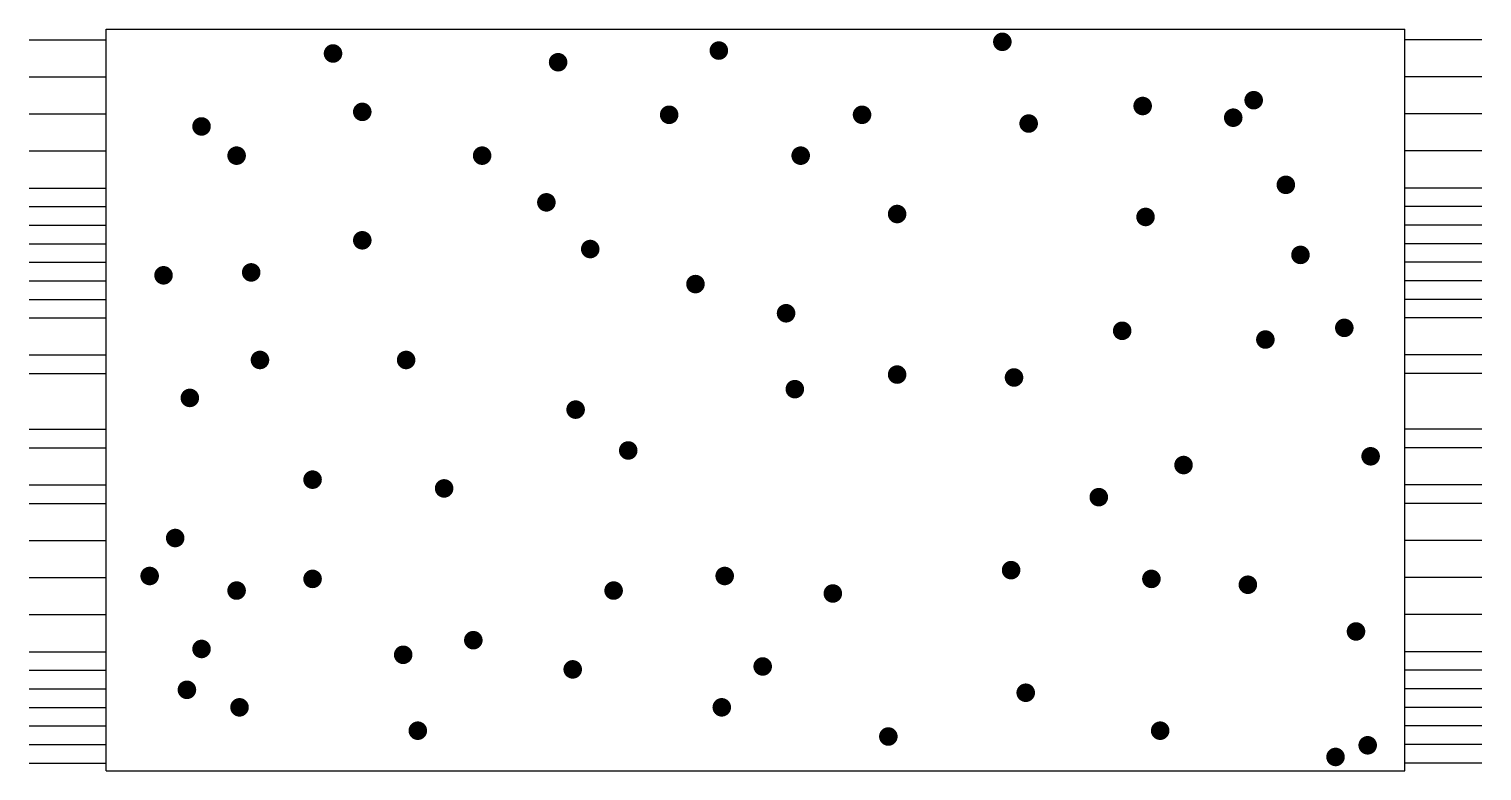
# Model space of a CAD drawing. Header units: millimetres. Extents: x -788.766 to -787.983, y 2629.488 to 2629.888.
import ezdxf

# ---------------------------------------------------------------- set-up
doc = ezdxf.new("R2010")
doc.units = ezdxf.units.MM
doc.header["$LTSCALE"] = 10
doc.layers.add('Móveis_diversos', color=2, linetype='Continuous')

msp = doc.modelspace()

# ---------------------------------------------------------------- linework, layer by layer
at = {"layer": 'Móveis_diversos'}
for p, q in [((-788.72484, 2629.88828), (-788.02484, 2629.88828)), ((-788.72484, 2629.48828), (-788.72484, 2629.88828)), ((-788.02484, 2629.48828), (-788.02484, 2629.88828)), ((-788.76647, 2629.88254), (-788.72484, 2629.88254)), ((-787.98321, 2629.88254), (-788.02484, 2629.88254)), ((-788.76647, 2629.86254), (-788.72484, 2629.86254)), ((-787.98321, 2629.86254), (-788.02484, 2629.86254)), ((-788.76647, 2629.84254), (-788.72484, 2629.84254)), ((-787.98321, 2629.84254), (-788.02484, 2629.84254)), ((-788.76647, 2629.82254), (-788.72484, 2629.82254)), ((-787.98321, 2629.82254), (-788.02484, 2629.82254)), ((-788.76647, 2629.80254), (-788.72484, 2629.80254)), ((-787.98321, 2629.80254), (-788.02484, 2629.80254)), ((-788.76647, 2629.79254), (-788.72484, 2629.79254)), ((-787.98321, 2629.79254), (-788.02484, 2629.79254)), ((-788.76647, 2629.78254), (-788.72484, 2629.78254)), ((-787.98321, 2629.78254), (-788.02484, 2629.78254)), ((-788.76647, 2629.77254), (-788.72484, 2629.77254)), ((-787.98321, 2629.77254), (-788.02484, 2629.77254)), ((-788.76647, 2629.76254), (-788.72484, 2629.76254)), ((-787.98321, 2629.76254), (-788.02484, 2629.76254)), ((-788.76647, 2629.75254), (-788.72484, 2629.75254)), ((-787.98321, 2629.75254), (-788.02484, 2629.75254)), ((-788.76647, 2629.74254), (-788.72484, 2629.74254)), ((-787.98321, 2629.74254), (-788.02484, 2629.74254)), ((-788.76647, 2629.73254), (-788.72484, 2629.73254)), ((-787.98321, 2629.73254), (-788.02484, 2629.73254)), ((-788.76647, 2629.71254), (-788.72484, 2629.71254)), ((-787.98321, 2629.71254), (-788.02484, 2629.71254)), ((-788.76647, 2629.70254), (-788.72484, 2629.70254)), ((-787.98321, 2629.70254), (-788.02484, 2629.70254)), ((-788.76647, 2629.67254), (-788.72484, 2629.67254)), ((-787.98321, 2629.67254), (-788.02484, 2629.67254)), ((-788.76647, 2629.66254), (-788.72484, 2629.66254)), ((-787.98321, 2629.66254), (-788.02484, 2629.66254)), ((-788.76647, 2629.64254), (-788.72484, 2629.64254)), ((-787.98321, 2629.64254), (-788.02484, 2629.64254)), ((-788.76647, 2629.63254), (-788.72484, 2629.63254)), ((-787.98321, 2629.63254), (-788.02484, 2629.63254)), ((-788.76647, 2629.61254), (-788.72484, 2629.61254)), ((-788.76647, 2629.61254), (-788.72484, 2629.61254)), ((-787.98321, 2629.61254), (-788.02484, 2629.61254)), ((-787.98321, 2629.61254), (-788.02484, 2629.61254)), ((-788.76647, 2629.59254), (-788.72484, 2629.59254)), ((-787.98321, 2629.59254), (-788.02484, 2629.59254)), ((-788.76647, 2629.57254), (-788.72484, 2629.57254)), ((-787.98321, 2629.57254), (-788.02484, 2629.57254)), ((-788.76647, 2629.55254), (-788.72484, 2629.55254)), ((-787.98321, 2629.55254), (-788.02484, 2629.55254)), ((-788.76647, 2629.54254), (-788.72484, 2629.54254)), ((-787.98321, 2629.54254), (-788.02484, 2629.54254)), ((-788.76647, 2629.53254), (-788.72484, 2629.53254)), ((-787.98321, 2629.53254), (-788.02484, 2629.53254)), ((-788.76647, 2629.52254), (-788.72484, 2629.52254)), ((-787.98321, 2629.52254), (-788.02484, 2629.52254)), ((-788.76647, 2629.51254), (-788.72484, 2629.51254)), ((-787.98321, 2629.51254), (-788.02484, 2629.51254)), ((-788.76647, 2629.50254), (-788.72484, 2629.50254)), ((-788.76647, 2629.50254), (-788.72484, 2629.50254)), ((-787.98321, 2629.50254), (-788.02484, 2629.50254)), ((-787.98321, 2629.50254), (-788.02484, 2629.50254)), ((-788.76647, 2629.49254), (-788.72484, 2629.49254)), ((-788.72484, 2629.48828), (-788.02484, 2629.48828)), ((-787.98321, 2629.49254), (-788.02484, 2629.49254))]:
    msp.add_line(p, q, dxfattribs=at)
at = {"layer": 'Móveis_diversos', "color": 1, "const_width": 0.005}
for points in [[(-788.24427, 2629.8814, 1), (-788.23927, 2629.8814, 1)], [(-788.60509, 2629.8751, 1), (-788.60009, 2629.8751, 1)], [(-788.3971, 2629.87668, 1), (-788.3921, 2629.87668, 1)], [(-788.48376, 2629.87038, 1), (-788.47876, 2629.87038, 1)], [(-788.10876, 2629.84992, 1), (-788.10376, 2629.84992, 1)], [(-788.58933, 2629.84363, 1), (-788.58433, 2629.84363, 1)], [(-788.42389, 2629.84205, 1), (-788.41889, 2629.84205, 1)], [(-788.3199, 2629.84205, 1), (-788.3149, 2629.84205, 1)], [(-788.16863, 2629.84678, 1), (-788.16363, 2629.84678, 1)], [(-788.67599, 2629.83576, 1), (-788.67099, 2629.83576, 1)], [(-788.23008, 2629.83733, 1), (-788.22508, 2629.83733, 1)], [(-788.11979, 2629.84048, 1), (-788.11479, 2629.84048, 1)], [(-788.65708, 2629.82002, 1), (-788.65208, 2629.82002, 1)], [(-788.52473, 2629.82002, 1), (-788.51973, 2629.82002, 1)], [(-788.35298, 2629.82002, 1), (-788.34798, 2629.82002, 1)], [(-788.09143, 2629.80428, 1), (-788.08643, 2629.80428, 1)], [(-788.49007, 2629.79484, 1), (-788.48507, 2629.79484, 1)], [(-788.30099, 2629.78855, 1), (-788.29599, 2629.78855, 1)], [(-788.16706, 2629.78697, 1), (-788.16206, 2629.78697, 1)], [(-788.58933, 2629.77438, 1), (-788.58433, 2629.77438, 1)], [(-788.46643, 2629.76966, 1), (-788.46143, 2629.76966, 1)], [(-788.08355, 2629.76651, 1), (-788.07855, 2629.76651, 1)], [(-788.69647, 2629.7555, 1), (-788.69147, 2629.7555, 1)], [(-788.64921, 2629.75707, 1), (-788.64421, 2629.75707, 1)], [(-788.40971, 2629.75077, 1), (-788.40471, 2629.75077, 1)], [(-788.36086, 2629.73504, 1), (-788.35586, 2629.73504, 1)], [(-788.17966, 2629.72559, 1), (-788.17466, 2629.72559, 1)], [(-788.05992, 2629.72717, 1), (-788.05492, 2629.72717, 1)], [(-788.10246, 2629.72087, 1), (-788.09746, 2629.72087, 1)], [(-788.64448, 2629.70986, 1), (-788.63948, 2629.70986, 1)], [(-788.5657, 2629.70986, 1), (-788.5607, 2629.70986, 1)], [(-788.30099, 2629.70199, 1), (-788.29599, 2629.70199, 1)], [(-788.23796, 2629.70041, 1), (-788.23296, 2629.70041, 1)], [(-788.35614, 2629.69412, 1), (-788.35114, 2629.69412, 1)], [(-788.68229, 2629.6894, 1), (-788.67729, 2629.6894, 1)], [(-788.47431, 2629.6831, 1), (-788.46931, 2629.6831, 1)], [(-788.44595, 2629.66107, 1), (-788.44095, 2629.66107, 1)], [(-788.14658, 2629.6532, 1), (-788.14158, 2629.6532, 1)], [(-788.04573, 2629.65792, 1), (-788.04073, 2629.65792, 1)], [(-788.61612, 2629.64533, 1), (-788.61112, 2629.64533, 1)], [(-788.54521, 2629.64061, 1), (-788.54021, 2629.64061, 1)], [(-788.19227, 2629.63589, 1), (-788.18727, 2629.63589, 1)], [(-788.69017, 2629.61385, 1), (-788.68517, 2629.61385, 1)], [(-788.70395, 2629.59339, 1), (-788.69895, 2629.59339, 1)], [(-788.61612, 2629.59182, 1), (-788.61112, 2629.59182, 1)], [(-788.39395, 2629.59339, 1), (-788.38895, 2629.59339, 1)], [(-788.23954, 2629.59654, 1), (-788.23454, 2629.59654, 1)], [(-788.16391, 2629.59182, 1), (-788.15891, 2629.59182, 1)], [(-788.65708, 2629.58553, 1), (-788.65208, 2629.58553, 1)], [(-788.45383, 2629.58553, 1), (-788.44883, 2629.58553, 1)], [(-788.33565, 2629.58395, 1), (-788.33065, 2629.58395, 1)], [(-788.11191, 2629.58867, 1), (-788.10691, 2629.58867, 1)], [(-788.05361, 2629.56349, 1), (-788.04861, 2629.56349, 1)], [(-788.67599, 2629.55405, 1), (-788.67099, 2629.55405, 1)], [(-788.52946, 2629.55877, 1), (-788.52446, 2629.55877, 1)], [(-788.56727, 2629.5509, 1), (-788.56227, 2629.5509, 1)], [(-788.37347, 2629.54461, 1), (-788.36847, 2629.54461, 1)], [(-788.47588, 2629.54303, 1), (-788.47088, 2629.54303, 1)], [(-788.68387, 2629.53202, 1), (-788.67887, 2629.53202, 1)], [(-788.23166, 2629.53044, 1), (-788.22666, 2629.53044, 1)], [(-788.65551, 2629.52257, 1), (-788.65051, 2629.52257, 1)], [(-788.39553, 2629.52257, 1), (-788.39053, 2629.52257, 1)], [(-788.55939, 2629.50998, 1), (-788.55439, 2629.50998, 1)], [(-788.30572, 2629.50684, 1), (-788.30072, 2629.50684, 1)], [(-788.15918, 2629.50998, 1), (-788.15418, 2629.50998, 1)], [(-788.04731, 2629.50211, 1), (-788.04231, 2629.50211, 1)], [(-788.06464, 2629.49582, 1), (-788.05964, 2629.49582, 1)]]:
    msp.add_lwpolyline(points, format="xyb", close=True, dxfattribs=at)

doc.saveas('drawing.dxf')
